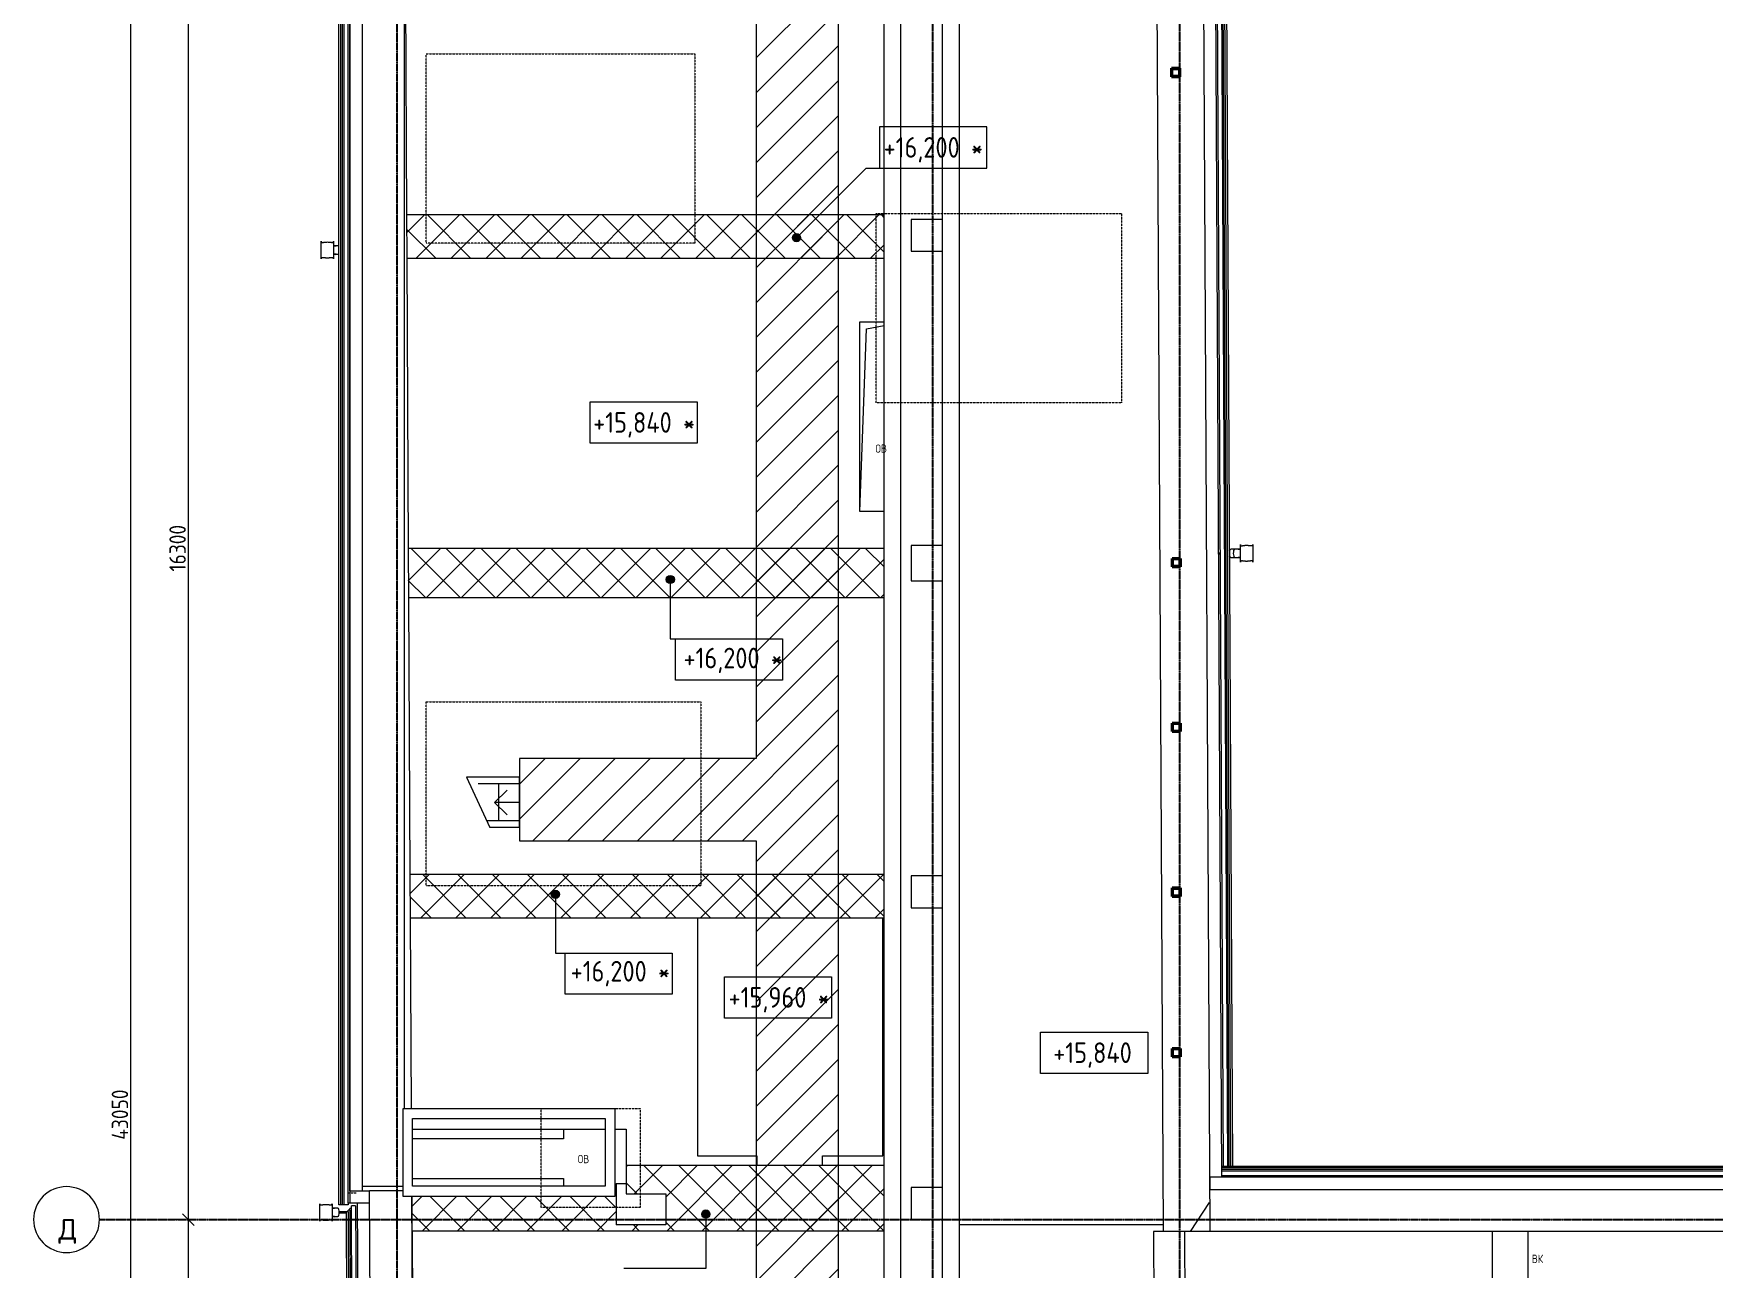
# Model space of a CAD drawing. Header units: millimetres. Extents: x -99936 to 523262, y -63190 to 327013.
# Drawn here: x 407000 to 427392, y 92291 to 107279 of the extents above; entities that cross this region are included whole.
import ezdxf

# ---------------------------------------------------------------- set-up
doc = ezdxf.new("R2010")
doc.units = ezdxf.units.MM
doc.linetypes.add('ADSK_Линия сетки', pattern=[25, 20, -2.5, 0, -2.5])
doc.linetypes.add('ADSK_Штриховая_ш3 п1_5', pattern=[4.5, 3, -1.5])
for name, color, linetype, lineweight in [('0_АР', 8, 'Continuous', 20), ('Аннотация', 7, 'Continuous', 9), ('Несущие колонны', 7, 'Continuous', 18), ('Оси', 7, 'Continuous', 9)]:
    doc.layers.add(name, color=color, linetype=linetype, lineweight=lineweight)
doc.layers.add('Обобщенные модели', color=5, linetype='Continuous', lineweight=18, true_color=0x0000ff)
doc.styles.add('GOST Common_1', font='GOST Common_0.ttf', dxfattribs={"width": 0.9, "height": 200})
doc.styles.add('GOST Common_3', font='GOST Common_0.ttf', dxfattribs={"width": 0.9, "height": 100})
doc.styles.add('ISOCPEUR', font='isocpeur.ttf', dxfattribs={"height": 250})
doc.dimstyles.new('ADSK_Основной_2_5_мм_Оси', dxfattribs={"dimscale": 304.8, "dimtxt": 251.428749, "dimasz": 0.463911, "dimexe": 0.492126, "dimexo": 0.492126, "dimgap": 0.098425, "dimtad": 1, "dimrnd": 0.01, "dimdsep": 46, "dimtxsty": 'GOST Common_1', "dimblk1": 'OBLIQUE', "dimblk2": 'OBLIQUE', "dimsah": 1, "dimcen": 0.09, "dimdle": 0.492126, "dimazin": 2, "dimtfac": 1, "dimtdec": 4, "dimtix": 1, "dimtmove": 0, "dimatfit": 3, "dimfxl": 1, "dimtvp": 1, "dimtolj": 1, "dimtzin": 0, "dimlwd": 20, "dimlwe": 20, "dimarcsym": 2})
pattern_1 = [(45, (417914.95, 72638.46), (-212.132, 212.132), []), (135, (417914.95, 72638.46), (-212.132, -212.132), [])]

# ---------------------------------------------------------------- blocks, each defined once
blk = doc.blocks.new('Водосток - Тип 1 _карниз больше 490мм_-5143036-План чердака копия 2')
at = {"layer": 'Обобщенные модели'}
for p, q in [((19, 405), (125, 405)), ((125, 255), (19, 255)), ((75, 255), (75, 184)), ((75, 226), (75, 184)), ((125, 405), (231, 405)), ((231, 255), (125, 255)), ((175, 184), (175, 255)), ((175, 184), (175, 226)), ((120, 10), (120, -10)), ((130, -10), (130, 10))]:
    blk.add_line(p, q, dxfattribs=at)
at = {"layer": 'Обобщенные модели', "flags": 128}
for points in [[(75, 255), (75, 252), (75, 247), (75, 242), (75, 236), (75, 231), (75, 226), (75, 221), (75, 216), (75, 212), (75, 207), (75, 203), (75, 199), (75, 195), (75, 191), (75, 188), (75, 184), (75, 181), (75, 178), (75, 175), (75, 173), (75, 171), (75, 168), (75, 167), (75, 165), (75, 164), (75, 162), (75, 161), (75, 161), (75, 160), (75, 160), (75, 160)], [(75, 226), (75, 232), (75, 238), (75, 243), (75, 248), (75, 254), (75, 255)], [(175, 160), (175, 160), (175, 160), (175, 161), (175, 162), (175, 163), (175, 164), (175, 166), (175, 168), (175, 170), (175, 172), (175, 174), (175, 177), (175, 180), (175, 183), (175, 186), (175, 190), (175, 193), (175, 197), (175, 201), (175, 205), (175, 210), (175, 214), (175, 219), (175, 224), (175, 229), (175, 234), (175, 239), (175, 245), (175, 250), (175, 255)], [(175, 255), (175, 251), (175, 245), (175, 240), (175, 234), (175, 229), (175, 226)], [(75, 173), (75, 174), (75, 177), (75, 180), (75, 183)], [(175, 177), (175, 175), (175, 173)]]:
    blk.add_lwpolyline(points, dxfattribs=at)
at = {"layer": 'Обобщенные модели'}
for start, end in [(164.8376, 232.0404), (307.9596, 14.9145)]:
    blk.add_arc((125, 160), 52, start, end, dxfattribs=at)
for start_param, end_param in [(0, 1.570796), (0, 1.570796), (1.570796, 3.141593), (1.570796, 3.141593)]:
    blk.add_ellipse((125, 184), major_axis=(-50, 0), ratio=0.309017, start_param=start_param, end_param=end_param, dxfattribs=at)
for points in [[(19, 255), (21, 255), (25, 256), (29, 259), (31, 262), (32, 265), (32, 267), (32, 269), (32, 272), (32, 274), (32, 276), (32, 279), (32, 281), (31, 284), (31, 287), (31, 290), (30, 293), (30, 296), (29, 299), (29, 302), (29, 306), (28, 310), (28, 316), (27, 325), (27, 335), (28, 344), (28, 350), (29, 354), (29, 358), (29, 361), (30, 364), (30, 367), (31, 370), (31, 373), (31, 376), (32, 379), (32, 381), (32, 384), (32, 386), (32, 388), (32, 391), (32, 393), (32, 395), (31, 398), (29, 401), (25, 404), (21, 405), (19, 405)], [(231, 405), (229, 405), (225, 404), (221, 401), (219, 398), (218, 395), (218, 393), (218, 391), (218, 388), (218, 386), (218, 384), (218, 381), (218, 379), (219, 376), (219, 373), (219, 370), (220, 367), (220, 364), (221, 361), (221, 358), (221, 354), (222, 350), (222, 344), (223, 335), (223, 325), (222, 316), (222, 310), (221, 306), (221, 302), (221, 299), (220, 296), (220, 293), (219, 290), (219, 287), (219, 284), (218, 281), (218, 279), (218, 276), (218, 274), (218, 272), (218, 269), (218, 267), (218, 265), (219, 262), (221, 259), (225, 256), (229, 255), (231, 255)]]:
    blk.add_open_spline(points, degree=3, knots=[-1, -1, -1, -1, -0.941176, -0.882353, -0.852941, -0.823529, -0.808824, -0.794118, -0.779412, -0.764706, -0.75, -0.735294, -0.720588, -0.705882, -0.691176, -0.676471, -0.661765, -0.647059, -0.632353, -0.617647, -0.602941, -0.588235, -0.558824, -0.529412, -0.470588, -0.441176, -0.411765, -0.397059, -0.382353, -0.367647, -0.352941, -0.338235, -0.323529, -0.308824, -0.294118, -0.279412, -0.264706, -0.25, -0.235294, -0.220588, -0.205882, -0.191176, -0.176471, -0.147059, -0.117647, -0.058824, 0, 0, 0, 0], dxfattribs=at)
blk = doc.blocks.new('GM_Отверстие прямоугольное _в плите_ - Отверстие-3336504-План чердака копия 2')
at = {"layer": 'Обобщенные модели'}
for p, q in [((-250, -1150), (-250, 1150)), ((-250, 1150), (46, 1150)), ((-250, -1150), (-167, 1067)), ((-167, 1067), (46, 1109)), ((46, -1150), (-250, -1150))]:
    blk.add_line(p, q, dxfattribs=at)
blk = doc.blocks.new('Водосток - Тип 1 _карниз больше 490мм_-5161094-План чердака копия 2')
at = {"layer": 'Обобщенные модели'}
for p, q in [((19, 335), (125, 335)), ((125, 335), (231, 335)), ((125, 185), (19, 185)), ((75, 185), (75, 114)), ((75, 156), (75, 114)), ((120, 99), (120, 10)), ((231, 185), (125, 185)), ((130, 10), (130, 99)), ((175, 114), (175, 185)), ((175, 114), (175, 156))]:
    blk.add_line(p, q, dxfattribs=at)
at = {"layer": 'Обобщенные модели', "flags": 128}
for points in [[(75, 156), (75, 162), (75, 168), (75, 173), (75, 178), (75, 184), (75, 185)], [(75, 184), (75, 181), (75, 178), (75, 175), (75, 173), (75, 171), (75, 168), (75, 167), (75, 165), (75, 164), (75, 162), (75, 161), (75, 161), (75, 160), (75, 160)], [(175, 160), (175, 160), (175, 161), (175, 162), (175, 163), (175, 164), (175, 166), (175, 168), (175, 170), (175, 172), (175, 174), (175, 177), (175, 180), (175, 183), (175, 185)], [(175, 185), (175, 181), (175, 175), (175, 170), (175, 164), (175, 159), (175, 156)]]:
    blk.add_lwpolyline(points, dxfattribs=at)
at = {"layer": 'Обобщенные модели'}
for start, end in [(165.3598, 194.6402), (345.3598, 14.6402)]:
    blk.add_arc((125, 160), 52, start, end, dxfattribs=at)
for start_param, end_param in [(0, 1.570796), (0, 1.570796), (1.570796, 3.141593), (1.570796, 3.141593)]:
    blk.add_ellipse((125, 114), major_axis=(-50, 0), ratio=0.309017, start_param=start_param, end_param=end_param, dxfattribs=at)
for points in [[(19, 185), (21, 185), (25, 186), (29, 189), (31, 192), (32, 195), (32, 197), (32, 199), (32, 202), (32, 204), (32, 206), (32, 209), (32, 211), (31, 214), (31, 217), (31, 220), (30, 223), (30, 226), (29, 229), (29, 232), (29, 236), (28, 240), (28, 246), (27, 255), (27, 265), (28, 274), (28, 280), (29, 284), (29, 288), (29, 291), (30, 294), (30, 297), (31, 300), (31, 303), (31, 306), (32, 309), (32, 311), (32, 314), (32, 316), (32, 318), (32, 321), (32, 323), (32, 325), (31, 328), (29, 331), (25, 334), (21, 335), (19, 335)], [(231, 335), (229, 335), (225, 334), (221, 331), (219, 328), (218, 325), (218, 323), (218, 321), (218, 318), (218, 316), (218, 314), (218, 311), (218, 309), (219, 306), (219, 303), (219, 300), (220, 297), (220, 294), (221, 291), (221, 288), (221, 284), (222, 280), (222, 274), (223, 265), (223, 255), (222, 246), (222, 240), (221, 236), (221, 232), (221, 229), (220, 226), (220, 223), (219, 220), (219, 217), (219, 214), (218, 211), (218, 209), (218, 206), (218, 204), (218, 202), (218, 199), (218, 197), (218, 195), (219, 192), (221, 189), (225, 186), (229, 185), (231, 185)]]:
    blk.add_open_spline(points, degree=3, knots=[-1, -1, -1, -1, -0.941176, -0.882353, -0.852941, -0.823529, -0.808824, -0.794118, -0.779412, -0.764706, -0.75, -0.735294, -0.720588, -0.705882, -0.691176, -0.676471, -0.661765, -0.647059, -0.632353, -0.617647, -0.602941, -0.588235, -0.558824, -0.529412, -0.470588, -0.441176, -0.411765, -0.397059, -0.382353, -0.367647, -0.352941, -0.338235, -0.323529, -0.308824, -0.294118, -0.279412, -0.264706, -0.25, -0.235294, -0.220588, -0.205882, -0.191176, -0.176471, -0.147059, -0.117647, -0.058824, 0, 0, 0, 0], dxfattribs=at)
blk = doc.blocks.new('Водосток - Тип 1 _карниз больше 490мм_-V9-План чердака копия 2')
at = {"layer": 'Обобщенные модели'}
for p, q in [((19, 335), (125, 335)), ((125, 335), (231, 335)), ((125, 185), (19, 185)), ((75, 185), (75, 120)), ((75, 156), (75, 120)), ((231, 185), (125, 185)), ((175, 120), (175, 185)), ((175, 120), (175, 156))]:
    blk.add_line(p, q, dxfattribs=at)
at = {"layer": 'Обобщенные модели', "flags": 128}
for points in [[(75, 156), (75, 162), (75, 168), (75, 173), (75, 178), (75, 184), (75, 185)], [(75, 184), (75, 181), (75, 178), (75, 175), (75, 173), (75, 171), (75, 168), (75, 167), (75, 165), (75, 164), (75, 162), (75, 161), (75, 161), (75, 160), (75, 160)], [(175, 160), (175, 160), (175, 161), (175, 162), (175, 163), (175, 164), (175, 166), (175, 168), (175, 170), (175, 172), (175, 174), (175, 177), (175, 180), (175, 183), (175, 185)], [(175, 185), (175, 181), (175, 175), (175, 170), (175, 164), (175, 159), (175, 156)]]:
    blk.add_lwpolyline(points, dxfattribs=at)
at = {"layer": 'Обобщенные модели'}
for start, end in [(166.1259, 193.8741), (345.3598, 14.6402)]:
    blk.add_arc((125, 160), 52, start, end, dxfattribs=at)
for points in [[(19, 185), (21, 185), (25, 186), (29, 189), (31, 192), (32, 195), (32, 197), (32, 199), (32, 202), (32, 204), (32, 206), (32, 209), (32, 211), (31, 214), (31, 217), (31, 220), (30, 223), (30, 226), (29, 229), (29, 232), (29, 236), (28, 240), (28, 246), (27, 255), (27, 265), (28, 274), (28, 280), (29, 284), (29, 288), (29, 291), (30, 294), (30, 297), (31, 300), (31, 303), (31, 306), (32, 309), (32, 311), (32, 314), (32, 316), (32, 318), (32, 321), (32, 323), (32, 325), (31, 328), (29, 331), (25, 334), (21, 335), (19, 335)], [(231, 335), (229, 335), (225, 334), (221, 331), (219, 328), (218, 325), (218, 323), (218, 321), (218, 318), (218, 316), (218, 314), (218, 311), (218, 309), (219, 306), (219, 303), (219, 300), (220, 297), (220, 294), (221, 291), (221, 288), (221, 284), (222, 280), (222, 274), (223, 265), (223, 255), (222, 246), (222, 240), (221, 236), (221, 232), (221, 229), (220, 226), (220, 223), (219, 220), (219, 217), (219, 214), (218, 211), (218, 209), (218, 206), (218, 204), (218, 202), (218, 199), (218, 197), (218, 195), (219, 192), (221, 189), (225, 186), (229, 185), (231, 185)]]:
    blk.add_open_spline(points, degree=3, knots=[-1, -1, -1, -1, -0.941176, -0.882353, -0.852941, -0.823529, -0.808824, -0.794118, -0.779412, -0.764706, -0.75, -0.735294, -0.720588, -0.705882, -0.691176, -0.676471, -0.661765, -0.647059, -0.632353, -0.617647, -0.602941, -0.588235, -0.558824, -0.529412, -0.470588, -0.441176, -0.411765, -0.397059, -0.382353, -0.367647, -0.352941, -0.338235, -0.323529, -0.308824, -0.294118, -0.279412, -0.264706, -0.25, -0.235294, -0.220588, -0.205882, -0.191176, -0.176471, -0.147059, -0.117647, -0.058824, 0, 0, 0, 0], dxfattribs=at)
blk = doc.blocks.new('СПНК-Разрез пустотелой несущей конструкции-Колонна - HSS101_6X101_6X6_4-5947607-План чердака копия 2')
at = {"layer": 'Несущие колонны', "lineweight": 40}
for p, q in [((51, 51), (-51, 51)), ((-51, 51), (-51, -51)), ((-45.08, -45.08), (-45.08, 45.08)), ((-45.08, 45.08), (45.08, 45.08)), ((45.08, 45.08), (45.08, -45.08)), ((51, -51), (51, 51)), ((-51, -51), (51, -51)), ((45.08, -45.08), (-45.08, -45.08))]:
    blk.add_line(p, q, dxfattribs=at)
blk = doc.blocks.new('СПНК-Разрез пустотелой несущей конструкции-Колонна - HSS101_6X101_6X6_4-5963999-План чердака копия 2')
at = {"layer": 'Несущие колонны', "lineweight": 40}
for p, q in [((51, 51), (-51, 51)), ((-51, 51), (-51, -51)), ((-45.08, -45.08), (-45.08, 45.08)), ((-45.08, 45.08), (45.08, 45.08)), ((45.08, 45.08), (45.08, -45.08)), ((51, -51), (51, 51)), ((-51, -51), (51, -51)), ((45.08, -45.08), (-45.08, -45.08))]:
    blk.add_line(p, q, dxfattribs=at)
blk = doc.blocks.new('Ось сетки - Круг_Ø8 мм-8258-План чердака копия 2')
at = {"layer": 'Оси', "lineweight": 20}
for start, end in [(360, 180), (180, 360)]:
    blk.add_arc((0, 0), 4, start, end, dxfattribs=at)
blk = doc.blocks.new('_Oblique')
at = {"color": 0, "linetype": 'ByBlock', "lineweight": -2}
blk.add_line((-0.5, -0.5), (0.5, 0.5), dxfattribs=at)
blk = doc.blocks.new('*D2362')
at = {"color": 0, "lineweight": 20, "transparency": 16777216}
for p, q in [((408178, 115833), (408178, 72483)), ((408128, 115683), (408028, 115683)), ((408128, 72633), (408028, 72633))]:
    blk.add_line(p, q, dxfattribs=at)
at = {"layer": 'Defpoints', "color": 0, "transparency": 16777216}
for p in [(408278, 115683), (408178, 72633), (408278, 72633)]:
    blk.add_point(p, dxfattribs=at)
at = {"color": 0, "lineweight": 20, "transparency": 16777216, "xscale": 141.4, "yscale": 141.4, "zscale": 141.4}
for p, rotation in [((408178, 115683), 90), ((408178, 72633), 270)]:
    blk.add_blockref('_Oblique', p, dxfattribs=dict(at, rotation=rotation))
at = {"color": 0, "lineweight": 20, "transparency": 16777216, "insert": (408048, 94158), "char_height": 200, "width": 971.62, "attachment_point": 5, "rotation": 90, "style": 'GOST Common_1'}
blk.add_mtext('\\A1;43050', dxfattribs=at)
blk = doc.blocks.new('*D2375')
at = {"color": 0, "lineweight": 20, "transparency": 16777216}
for p, q in [((408178, 115833), (408178, 72483)), ((408128, 115683), (408028, 115683)), ((408128, 72633), (408028, 72633))]:
    blk.add_line(p, q, dxfattribs=at)
at = {"layer": 'Defpoints', "color": 0, "transparency": 16777216}
for p in [(408278, 115683), (408178, 72633), (408278, 72633)]:
    blk.add_point(p, dxfattribs=at)
at = {"color": 0, "lineweight": 20, "transparency": 16777216, "xscale": 141.4, "yscale": 141.4, "zscale": 141.4}
for p, rotation in [((408178, 115683), 90), ((408178, 72633), 270)]:
    blk.add_blockref('_Oblique', p, dxfattribs=dict(at, rotation=rotation))
at = {"color": 0, "lineweight": 20, "transparency": 16777216, "insert": (408048, 94158), "char_height": 200, "width": 971.62, "attachment_point": 5, "rotation": 90, "style": 'GOST Common_1'}
blk.add_mtext('\\A1;43050', dxfattribs=at)
blk = doc.blocks.new('*D2377')
at = {"color": 0, "lineweight": 20, "transparency": 16777216}
for p, q in [((408878, 109333), (408878, 92733)), ((408828, 109183), (408728, 109183)), ((408828, 92883), (408728, 92883))]:
    blk.add_line(p, q, dxfattribs=at)
at = {"layer": 'Defpoints', "color": 0, "transparency": 16777216}
for p in [(408978, 109183), (408878, 92883), (408978, 92883)]:
    blk.add_point(p, dxfattribs=at)
at = {"color": 0, "lineweight": 20, "transparency": 16777216, "xscale": 141.4, "yscale": 141.4, "zscale": 141.4}
for p, rotation in [((408878, 109183), 90), ((408878, 92883), 270)]:
    blk.add_blockref('_Oblique', p, dxfattribs=dict(at, rotation=rotation))
at = {"color": 0, "lineweight": 20, "transparency": 16777216, "insert": (408748, 101033), "char_height": 200, "width": 889.8, "attachment_point": 5, "rotation": 90, "style": 'GOST Common_1'}
blk.add_mtext('\\A1;16300', dxfattribs=at)
blk = doc.blocks.new('*D2378')
at = {"color": 0, "lineweight": 20, "transparency": 16777216}
for p, q in [((408878, 93033), (408878, 85433)), ((408828, 92883), (408728, 92883)), ((408828, 85583), (408728, 85583))]:
    blk.add_line(p, q, dxfattribs=at)
at = {"layer": 'Defpoints', "color": 0, "transparency": 16777216}
for p in [(408978, 92883), (408878, 85583), (408978, 85583)]:
    blk.add_point(p, dxfattribs=at)
at = {"color": 0, "lineweight": 20, "transparency": 16777216, "xscale": 141.4, "yscale": 141.4, "zscale": 141.4}
for p, rotation in [((408878, 92883), 90), ((408878, 85583), 270)]:
    blk.add_blockref('_Oblique', p, dxfattribs=dict(at, rotation=rotation))
at = {"color": 0, "lineweight": 20, "transparency": 16777216, "insert": (408748, 89233), "char_height": 200, "width": 756.84, "attachment_point": 5, "rotation": 90, "style": 'GOST Common_1'}
blk.add_mtext('\\A1;7300', dxfattribs=at)
blk = doc.blocks.new('Высотные отметки - Рамка-12095-План чердака копия 2')
at = {"layer": 'Аннотация'}
for p, q in [((-6.5, 0), (-6.5, 5)), ((-6.5, 5), (6.5, 5)), ((6.5, 5), (6.5, 0)), ((6.5, 0), (-6.5, 0))]:
    blk.add_line(p, q, dxfattribs=at)

msp = doc.modelspace()

# ---------------------------------------------------------------- hatches: boundary and pattern name
at = {"layer": '0_АР', "lineweight": 9}
h = msp.add_hatch(dxfattribs=at)
h.set_pattern_fill('FP_3', color=256, style=0, pattern_type=2)
h.set_pattern_definition([(45, (417914.95, 72638.46), (-212.132, 212.132), [])])
h.paths.add_polyline_path([(453334.005, 79120.978), (458288.314, 79120.978), (458288.314, 81607.884), (465046.712, 81607.884), (465046.712, 82530.716), (457288.314, 82530.716), (457288.314, 80328.765), (452832.534, 80328.765), (452832.534, 84028.765), (451832.534, 84028.765), (451832.534, 80120.978), (424674.041, 80120.978), (424674.041, 84460.274), (420571.259, 84460.274), (420571.259, 86583.455), (416772.864, 86583.455), (416772.864, 109113.455), (415772.864, 109113.455), (415772.864, 98481.388), (412897.222, 98481.388), (412897.222, 97481.388), (415772.864, 97481.388), (415772.864, 85583.455), (419571.259, 85583.455), (419571.259, 83357.205), (423674.041, 83357.205), (423674.041, 79120.978), (453170.458, 79120.978)])
h = msp.add_hatch(dxfattribs=at)
h.set_pattern_fill('FP_1', color=256, style=0, pattern_type=2)
h.set_pattern_definition(pattern_1)
h.paths.add_polyline_path([(415057.994, 104552.862), (417324.954, 104552.862), (417324.954, 105077.849), (411526.369, 105077.849), (411529.063, 104552.862), (413995.257, 104552.862)])
at = {"layer": '0_АР'}
h = msp.add_hatch(color=256, dxfattribs=at)
edge = h.paths.add_edge_path()
edge.add_arc((416261.698, 104802.21), 50, 0, 360)
at = {"layer": '0_АР', "lineweight": 9}
h = msp.add_hatch(dxfattribs=at)
h.set_pattern_fill('FP_1', color=256, style=0, pattern_type=2)
h.set_pattern_definition(pattern_1)
h.paths.add_polyline_path([(411550.194, 100435.466), (417324.954, 100435.466), (417324.954, 101030.451), (411547.14, 101030.451)])
at = {"layer": '0_АР'}
h = msp.add_hatch(color=256, dxfattribs=at)
edge = h.paths.add_edge_path()
edge.add_arc((414728.794, 100653.572), 50, 0, 360)
at = {"layer": '0_АР', "lineweight": 9}
h = msp.add_hatch(dxfattribs=at)
h.set_pattern_fill('FP_1', color=256, style=0, pattern_type=2)
h.set_pattern_definition(pattern_1)
h.paths.add_polyline_path([(411570.145, 96548.065), (417324.954, 96548.065), (417324.954, 97073.051), (411567.45, 97073.051)])
at = {"layer": '0_АР'}
h = msp.add_hatch(color=256, dxfattribs=at)
edge = h.paths.add_edge_path()
edge.add_arc((413334.489, 96831.183), 50, 0, 360)
at = {"layer": '0_АР', "lineweight": 9}
h = msp.add_hatch(dxfattribs=at)
h.set_pattern_fill('FP_1', color=256, style=0, pattern_type=2)
h.set_pattern_definition(pattern_1)
h.paths.add_polyline_path([(416772.864, 92748.455), (417324.954, 92748.455), (417324.954, 93539.542), (414193.624, 93539.542), (414193.624, 93198.455), (414673.624, 93198.455), (414673.624, 92818.455), (414073.624, 92818.455), (414073.624, 93262.045), (414057.994, 93262.045), (414057.994, 93167.836), (411589.815, 93167.836), (411591.884, 92748.455), (416635.596, 92748.455)])
at = {"layer": '0_АР'}
h = msp.add_hatch(color=256, dxfattribs=at)
edge = h.paths.add_edge_path()
edge.add_arc((415160.369, 92950.862), 50, 0, 360)

# ---------------------------------------------------------------- linework, layer by layer
at = {"linetype": 'ADSK_Линия сетки'}
for p, q in [((417914.519, 67728.805), (417914.519, 116861.454)), ((420914.519, 67728.805), (420914.519, 116861.454)), ((411414.519, 67615.87), (411414.519, 116748.52)), ((407800.225, 92883.455), (473919.807, 92883.455))]:
    msp.add_line(p, q, dxfattribs=at)
at = {"layer": '0_АР'}
for p, q in [((410707.166, 93061.782), (410707.166, 116224.997)), ((410727.166, 116214.929), (410727.166, 93061.782)), ((410747.166, 116214.795), (410747.166, 93061.782)), ((410767.166, 116194.661), (410767.166, 93061.782)), ((410817.166, 93081.989), (410817.166, 116154.325)), ((410837.166, 116154.19), (410837.166, 93081.989)), ((410837.166, 93231.989), (410837.166, 116134.19)), ((410987.166, 116133.183), (410987.166, 93231.989)), ((421442.799, 93530.98), (421328.166, 116083.733)), ((421378.168, 116083.397), (421492.799, 93530.98)), ((421512.821, 93530.98), (421397.986, 116123.264)), ((421532.821, 93530.98), (421417.886, 116143.13)), ((421437.886, 116142.996), (421552.821, 93530.98)), ((421423.459, 93400.98), (421309.029, 115913.858)), ((420716.805, 92740.98), (420601.842, 115358.595)), ((421161.868, 115354.833), (421276.812, 92740.98)), ((411497.166, 109377.334), (411497.166, 94228.855)), ((411504.303, 109377.334), (411526.369, 105077.849)), ((415772.864, 109113.455), (415772.864, 98481.388)), ((416772.864, 86583.455), (416772.864, 109113.455)), ((417324.954, 85032.441), (417324.954, 109113.455)), ((417524.954, 109113.455), (417524.954, 84922.238)), ((418034.954, 84844.673), (418034.954, 109113.455)), ((418234.954, 109113.455), (418234.954, 85032.441)), ((411526.369, 105077.849), (411529.063, 104552.862)), ((417324.954, 105077.849), (411526.369, 105077.849)), ((417654.954, 105023.308), (417654.954, 104638.308)), ((418034.954, 105023.308), (417654.954, 105023.308)), ((417654.954, 104638.308), (418034.954, 104638.308)), ((411529.063, 104552.862), (411547.14, 101030.451)), ((411529.063, 104552.862), (417324.954, 104552.862)), ((411547.14, 101030.451), (411550.194, 100435.466)), ((417324.954, 101030.451), (411547.14, 101030.451)), ((417654.954, 101065.808), (417654.954, 100638.308)), ((418034.954, 101065.808), (417654.954, 101065.808)), ((417654.954, 100638.308), (418034.954, 100638.308)), ((411550.194, 100435.466), (411567.45, 97073.051)), ((411550.194, 100435.466), (417324.954, 100435.466)), ((415772.864, 98481.388), (412897.222, 98481.388)), ((412897.222, 98481.388), (412897.222, 97481.388)), ((412897.222, 98252.74), (412254.998, 98252.74)), ((412254.998, 98252.74), (412539.446, 97642.74)), ((412647.222, 98172.74), (412397.222, 98172.74)), ((412597.222, 97947.74), (412747.222, 98097.74)), ((412897.222, 98172.74), (412647.222, 98172.74)), ((412647.222, 97722.74), (412647.222, 98172.74)), ((412647.222, 97722.74), (412647.222, 98172.74)), ((412897.222, 98172.74), (412897.222, 98252.74)), ((412897.222, 97722.74), (412897.222, 98172.74)), ((412897.222, 97722.74), (412897.222, 98172.74)), ((412647.222, 97947.74), (412597.222, 97947.74)), ((412597.222, 97947.74), (412747.222, 97797.74)), ((412897.222, 97947.74), (412647.222, 97947.74)), ((412647.222, 97722.74), (412502.141, 97722.74)), ((412897.222, 97722.74), (412647.222, 97722.74)), ((412897.222, 97642.74), (412897.222, 97722.74)), ((412897.222, 97642.74), (412539.446, 97642.74)), ((412897.222, 97481.388), (415772.864, 97481.388)), ((415772.864, 97481.388), (415772.864, 85583.455)), ((411567.45, 97073.051), (411570.145, 96548.065)), ((417324.954, 97073.051), (411567.45, 97073.051)), ((417654.954, 97054.699), (417654.954, 96669.699)), ((418034.954, 97054.699), (417654.954, 97054.699)), ((417654.954, 96669.699), (418034.954, 96669.699)), ((411570.145, 96548.065), (411582.047, 94228.855)), ((411570.145, 96548.065), (417324.954, 96548.065)), ((415057.994, 96548.065), (415057.994, 93659.542)), ((417307.994, 93659.542), (417307.994, 96548.065)), ((414057.994, 94228.855), (411481.635, 94228.855)), ((411481.635, 94228.855), (411481.635, 93167.836)), ((414057.994, 93167.836), (414057.994, 94228.855)), ((411601.635, 94108.855), (413937.994, 94108.855)), ((411601.635, 93287.836), (411601.635, 94108.855)), ((413937.994, 94108.855), (413937.994, 93287.836)), ((411601.635, 93982.045), (413433.624, 93982.045)), ((413433.624, 93862.045), (411601.635, 93862.045)), ((413433.624, 93982.045), (413433.624, 93862.045)), ((413433.624, 93982.045), (413937.994, 93982.045)), ((414057.994, 93982.045), (414193.624, 93982.045)), ((414193.624, 93982.045), (414193.624, 93322.045)), ((415057.994, 93659.542), (415777.994, 93659.542)), ((415777.994, 93659.542), (415777.994, 93539.542)), ((416577.994, 93539.542), (416577.994, 93659.542)), ((416577.994, 93659.542), (417307.994, 93659.542)), ((417324.954, 93539.542), (414193.624, 93539.542)), ((421273.457, 93400.98), (428749.954, 93400.98)), ((421278.564, 93400.98), (421278.564, 93250.98)), ((421422.798, 93530.98), (428889.954, 93530.98)), ((428899.954, 93510.98), (421422.9, 93510.98)), ((428879.954, 93490.98), (421423.002, 93490.98)), ((428859.954, 93470.98), (421423.103, 93470.98)), ((421423.459, 93420.98), (428839.954, 93420.98)), ((421423.459, 93420.98), (421423.459, 93400.98)), ((410837.166, 93231.989), (411077.157, 93231.989)), ((410987.166, 93287.836), (411481.635, 93287.836)), ((411481.635, 93234.065), (411077.157, 93231.989)), ((411077.157, 93081.989), (411077.157, 93231.989)), ((411140.769, 80837.045), (411077.157, 93231.989)), ((411601.635, 93382.045), (413433.624, 93382.045)), ((413937.994, 93287.836), (411601.635, 93287.836)), ((413433.624, 93382.045), (413433.624, 93287.836)), ((414073.624, 93262.045), (414057.994, 93262.045)), ((414073.624, 93322.045), (414193.624, 93322.045)), ((414073.624, 93322.045), (414073.624, 92818.455)), ((414193.624, 93322.045), (414193.624, 93198.455)), ((414193.624, 93198.455), (414673.624, 93198.455)), ((414673.624, 93198.455), (414673.624, 92818.455)), ((417654.954, 93274.166), (417654.954, 92889.166)), ((418034.954, 93274.166), (417654.954, 93274.166)), ((421274.22, 93250.98), (428599.954, 93250.98)), ((410817.166, 93061.782), (410707.166, 93061.782)), ((411077.926, 93081.989), (410817.166, 93081.989)), ((410817.166, 93081.989), (410817.166, 93061.782)), ((410838.357, 92997.665), (410818.357, 92997.563)), ((410818.459, 92977.665), (410818.357, 92997.563)), ((410858.254, 93017.665), (410838.254, 93017.563)), ((410838.357, 92997.665), (410838.254, 93017.563)), ((410838.357, 92997.665), (410901.998, 80597.045)), ((410908.074, 93052.742), (410858.075, 93052.486)), ((410921.767, 80641.917), (410858.075, 93052.486)), ((410908.074, 93052.742), (410971.767, 80642.174)), ((410927.924, 93081.989), (410991.537, 80687.045)), ((411481.635, 93167.836), (414057.994, 93167.836)), ((411587.492, 93167.836), (411608.223, 89128.455)), ((411589.815, 93167.836), (411591.884, 92748.455)), ((421045.827, 92740.98), (421275.035, 93090.576)), ((410818.46, 92977.665), (410798.46, 92977.563)), ((410862.152, 80566.994), (410798.46, 92977.563)), ((410818.46, 92977.665), (410882.152, 80567.097)), ((414673.624, 92818.455), (414073.624, 92818.455)), ((417654.954, 92889.166), (418034.954, 92889.166)), ((420716.411, 92818.455), (418234.954, 92818.455)), ((411591.884, 92748.455), (417324.954, 92748.455)), ((411595.324, 92748.552), (411613.192, 89128.455)), ((428089.954, 92740.98), (420594.212, 92740.98)), ((420594.212, 92740.98), (420641.827, 85365.975)), ((421007.857, 87530.975), (420974.22, 92740.98)), ((424704.954, 92740.98), (424704.954, 87530.975)), ((425144.954, 85302.238), (425144.954, 92740.98))]:
    msp.add_line(p, q, dxfattribs=at)
at = {"layer": '0_АР', "linetype": 'ADSK_Штриховая_ш3 п1_5'}
for p, q in [((411765.137, 107033.496), (415027.838, 107033.496)), ((411765.137, 104733.496), (411765.137, 107033.496)), ((415027.838, 107033.496), (415027.838, 104733.496)), ((417229.777, 105096.798), (420208.094, 105096.798)), ((417229.777, 102796.798), (417229.777, 105096.798)), ((420208.094, 105096.798), (420208.094, 102796.798)), ((415027.838, 104733.496), (411765.137, 104733.496)), ((420208.094, 102796.798), (417229.777, 102796.798)), ((411765.137, 99167.174), (415100.444, 99167.174)), ((411765.137, 96933.455), (411765.137, 99167.174)), ((415100.444, 99167.174), (415100.444, 96933.455)), ((415100.444, 96933.455), (411765.137, 96933.455)), ((413163.324, 94230.646), (414363.324, 94230.646)), ((413163.324, 93030.09), (413163.324, 94230.646)), ((414363.324, 94230.646), (414363.324, 93030.09)), ((410818.728, 93207.156), (410917.282, 93207.156)), ((414363.324, 93030.09), (413163.324, 93030.09))]:
    msp.add_line(p, q, dxfattribs=at)
at = {"layer": '0_АР', "lineweight": 20}
for p, q in [((416261.698, 104802.21), (417105.986, 105646.498)), ((417105.986, 105646.498), (417920.141, 105646.498)), ((414728.794, 100653.572), (414728.794, 99931.01)), ((414728.794, 99931.01), (415441.179, 99931.01)), ((413334.489, 96831.183), (413334.489, 96118.591)), ((413334.489, 96118.591), (414101.652, 96118.591)), ((415160.369, 92950.862), (415160.369, 92291.371)), ((415160.369, 92291.371), (414164.404, 92291.371))]:
    msp.add_line(p, q, dxfattribs=at)
at = {"layer": '0_АР', "lineweight": 9}
for p, q in [((411480.635, 94229.855), (411480.635, 93166.836)), ((412468.662, 94229.855), (411480.635, 94229.855)), ((412468.662, 94228.855), (412468.662, 94229.855)), ((411480.635, 93166.836), (412468.662, 93166.836)), ((412468.662, 93166.836), (412468.662, 93167.836))]:
    msp.add_line(p, q, dxfattribs=at)
at = {"layer": '0_АР'}
for centre in [(416261.698, 104802.21), (414728.794, 100653.572), (413334.489, 96831.183), (415160.369, 92950.862)]:
    msp.add_circle(centre, 50, dxfattribs=at)

# ---------------------------------------------------------------- block references
at = {"lineweight": 20, "xscale": 99.99999999999993, "yscale": 99.99999999999993, "zscale": 99.99999999999993, "rotation": 269.9999999999994}
msp.add_blockref('Ось сетки - Круг_Ø8 мм-8258-План чердака копия 2', (407400.225, 92883.455), dxfattribs=at)
at = {"layer": '0_АР'}
for name, p in [('СПНК-Разрез пустотелой несущей конструкции-Колонна - HSS101_6X101_6X6_4-5963999-План чердака копия 2', (420864.278, 106806.899)), ('GM_Отверстие прямоугольное _в плите_ - Отверстие-3336504-План чердака копия 2', (417279.361, 102628.836)), ('СПНК-Разрез пустотелой несущей конструкции-Колонна - HSS101_6X101_6X6_4-5947607-План чердака копия 2', (420870.519, 100858.455)), ('СПНК-Разрез пустотелой несущей конструкции-Колонна - HSS101_6X101_6X6_4-5947607-План чердака копия 2', (420870.519, 98858.455)), ('СПНК-Разрез пустотелой несущей конструкции-Колонна - HSS101_6X101_6X6_4-5947607-План чердака копия 2', (420870.519, 96858.455)), ('СПНК-Разрез пустотелой несущей конструкции-Колонна - HSS101_6X101_6X6_4-5947607-План чердака копия 2', (420870.519, 94909.455))]:
    msp.add_blockref(name, p, dxfattribs=at)
at = {"layer": '0_АР', "lineweight": 20, "extrusion": (0, 0, -1), "xscale": 99.99999999999993, "yscale": 99.99999999999993, "zscale": 99.99999999999993}
msp.add_blockref('Высотные отметки - Рамка-12095-План чердака копия 2', (-417920.141, 105646.498), dxfattribs=at)
at = {"layer": '0_АР'}
for name, p, rotation in [('Водосток - Тип 1 _карниз больше 490мм_-V9-План чердака копия 2', (410827.166, 104526.888), 90.00000000000007), ('Водосток - Тип 1 _карниз больше 490мм_-5143036-План чердака копия 2', (421394.355, 101094.329), 270.2912255442424), ('Водосток - Тип 1 _карниз больше 490мм_-5161094-План чердака копия 2', (410809.131, 92846.787), 90.29404624676303)]:
    msp.add_blockref(name, p, dxfattribs=dict(at, rotation=rotation))
at = {"layer": '0_АР', "lineweight": 20, "xscale": 99.99999999999993, "yscale": 99.99999999999993, "zscale": 99.99999999999993}
for p in [(414405.64, 102307.843), (416038.105, 95329.745), (419874.701, 94658.158)]:
    msp.add_blockref('Высотные отметки - Рамка-12095-План чердака копия 2', p, dxfattribs=at)
at = {"layer": '0_АР', "lineweight": 20, "xscale": 99.99999999999993, "yscale": 99.99999999999993, "zscale": 99.99999999999993, "rotation": 180}
for p in [(415441.179, 99931.01), (414101.652, 96118.591)]:
    msp.add_blockref('Высотные отметки - Рамка-12095-План чердака копия 2', p, dxfattribs=at)

# ---------------------------------------------------------------- texts
at = {"insert": (407415.152, 92740.604), "char_height": 250, "width": 291.6, "attachment_point": 5, "line_spacing_factor": 1.022766, "style": 'ISOCPEUR'}
msp.add_mtext('\\pt64.285,128.57,192.86,257.14,321.43,385.72,450,514.28,578.57,642.86,707.14,771.43,835.72,900,964.29,1028.6,1092.9,1157.1,1221.4,1285.7,1350,1414.3,1478.6,1542.9,1607.1,1671.4,1735.7,1800,1864.3,1928.6,1992.9,2057.1;Д', dxfattribs=at)
at = {"layer": '0_АР', "lineweight": 20, "char_height": 250, "attachment_point": 1, "line_spacing_factor": 1.022761, "style": 'GOST Common_1'}
for s, insert, width in [('+16,200 *', (417319.24, 106023.205), 1442.16184), ('+15,840 *', (413793.425, 102684.55), 1469.31552), ('+16,200 *', (414890.007, 99824.968), 1442.16184), ('+16,200 *', (413520.047, 96023.179), 1442.16184), ('+15,960 *', (415437.204, 95706.452), 1442.16184), ('+15,840', (419378.141, 95034.865), 1191.74462)]:
    msp.add_mtext(s, dxfattribs=dict(at, insert=insert, width=width))
at = {"layer": '0_АР', "lineweight": 9, "char_height": 100, "line_spacing_factor": 1.022766, "style": 'GOST Common_3'}
for s, insert, width, attachment_point in [('\\pt360,720,1080,1440,1800,2160,2520,2880,3240,3600,3960,4320,4680,5040,5400,5760,6120,6480,6840,7200,7560,7920,8280,8640,9000,9360,9720,10080,10440,10800,11160,11520;ОВ', (417218.771, 102292.131), 156.348, 1), ('\\pt360,720,1080,1440,1800,2160,2520,2880,3240,3600,3960,4320,4680,5040,5400,5760,6120,6480,6840,7200,7560,7920,8280,8640,9000,9360,9720,10080,10440,10800,11160,11520;ОВ', (413744.254, 93668.037), 149.985, 3), ('\\pt360,720,1080,1440,1800,2160,2520,2880,3240,3600,3960,4320,4680,5040,5400,5760,6120,6480,6840,7200,7560,7920,8280,8640,9000,9360,9720,10080,10440,10800,11160,11520;ВК', (425187.577, 92457.812), 156.348, 1)]:
    msp.add_mtext(s, dxfattribs=dict(at, insert=insert, width=width, attachment_point=attachment_point))

# ---------------------------------------------------------------- dimensions: what is measured, and where the dimension line sits
at = {"lineweight": 20}
for base, p1, p2, override, picture, middle in [((408177.953, 72633.455), (408277.938, 115683.455), (408277.938, 72633.455), {"dimpost": '<>', "dimfxl": 43050}, '*D2362', (408047.953, 94158.455)), ((408177.953, 72633.455), (408277.938, 115683.455), (408277.938, 72633.455), {"dimpost": '<>', "dimfxl": 43050}, '*D2375', (408047.953, 94158.455)), ((408877.953, 92883.455), (408977.938, 109183.455), (408977.938, 92883.455), {"dimpost": '<>', "dimfxl": 16300}, '*D2377', (408747.953, 101033.455)), ((408877.953, 85583.455), (408977.938, 92883.455), (408977.938, 85583.455), {"dimpost": '<>', "dimfxl": 7300}, '*D2378', (408747.953, 89233.455))]:
    dim = msp.add_linear_dim(base=base, p1=p1, p2=p2, angle=90, dimstyle='ADSK_Основной_2_5_мм_Оси', override=override, dxfattribs=at)
    dim.commit()
    dim.dimension.update_dxf_attribs({"geometry": picture, "text_midpoint": middle})

doc.saveas('drawing.dxf')
